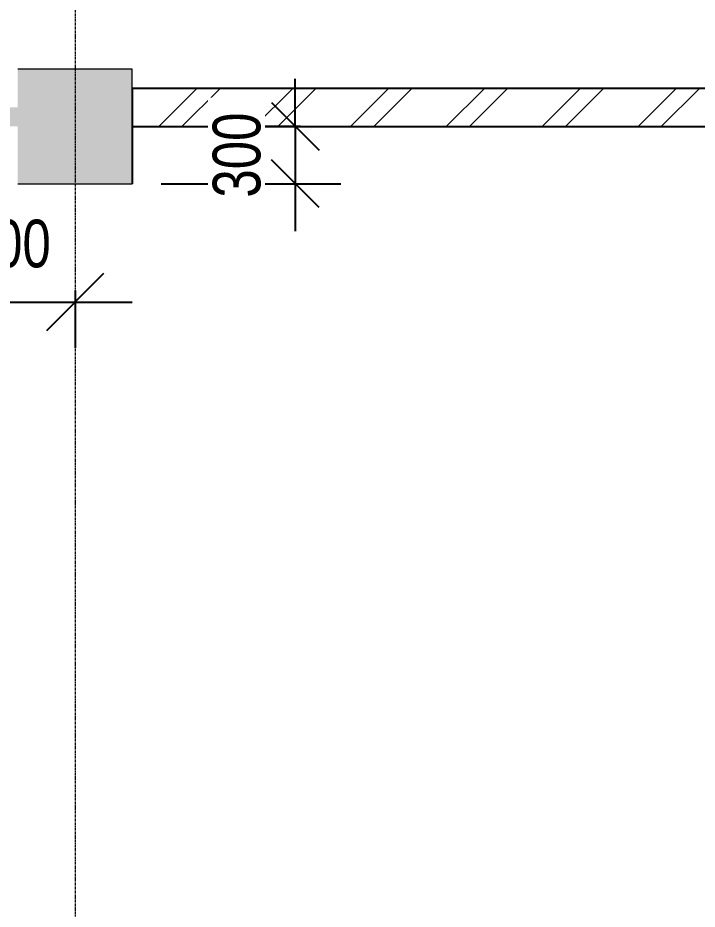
# Model space of a CAD drawing. Header units: millimetres. Extents: x -29259 to 87313, y -139821 to 46728.
# Drawn here: x 3324 to 6888, y -26142 to -21466 of the extents above; entities that cross this region are included whole.
import ezdxf

# ---------------------------------------------------------------- set-up
doc = ezdxf.new("R2010")
doc.units = ezdxf.units.MM
doc.linetypes.add('Grid Line', pattern=[22.225, 12.7, -3.175, 3.175, -3.175])
for name, color, linetype, lineweight in [('A-ANNO-DIMS', 211, 'Continuous', 9), ('A-FLOR', 192, 'Continuous', 9), ('A-WALL', 113, 'Continuous', 18), ('A-WALL-PATT', 111, 'Continuous', 18), ('S-COLS', 52, 'Continuous', 18), ('S-GRID', 8, 'Continuous', 9)]:
    doc.layers.add(name, color=color, linetype=linetype, lineweight=lineweight)
doc.styles.add('Century Gothic_1', font='GOTHIC.TTF', dxfattribs={"width": 0.8, "height": 250})
doc.dimstyles.new('Diagonal_-_2_5mm_Century_Gothic', dxfattribs={"dimscale": 304.8, "dimtxt": 261.042067, "dimasz": 0.984252, "dimexe": 0.787402, "dimexo": 0.492126, "dimgap": 0.574147, "dimtad": 1, "dimdec": 0, "dimzin": 0, "dimdsep": 46, "dimtxsty": 'Century Gothic_1', "dimblk1": 'OBLIQUE', "dimblk2": 'OBLIQUE', "dimsah": 1, "dimcen": 0.09, "dimdle": 0.787402, "dimazin": 0, "dimtfac": 1, "dimtdec": 4, "dimtix": 1, "dimtmove": 0, "dimatfit": 3, "dimfxl": 1, "dimtvp": 1, "dimtfill": 1, "dimtolj": 1, "dimtzin": 0, "dimarcsym": 2})
doc.dimstyles.new('Diagonal_-_2_5mm_Century_Gothic__T', dxfattribs={"dimscale": 304.8, "dimtxt": 261.042067, "dimasz": 0.82021, "dimexe": 0.787402, "dimexo": 0.492126, "dimgap": 0.574147, "dimtad": 1, "dimdec": 0, "dimzin": 0, "dimdsep": 46, "dimtxsty": 'Century Gothic_1', "dimblk1": 'OBLIQUE', "dimblk2": 'OBLIQUE', "dimsah": 1, "dimcen": 0.09, "dimdle": 0.787402, "dimazin": 0, "dimtfac": 1, "dimtdec": 4, "dimtix": 1, "dimtmove": 0, "dimatfit": 3, "dimfxl": 1, "dimtvp": 1, "dimtfill": 1, "dimtolj": 1, "dimtzin": 0, "dimarcsym": 2})

# ---------------------------------------------------------------- blocks, each defined once
blk = doc.blocks.new('Roaster Building_ST_RVT2022_detached_rvt-1-SECOND FLOOR PLAN')
at = {"layer": 'S-COLS', "lineweight": 5}
blk.add_hatch(color=8, dxfattribs=at).paths.add_polyline_path([(6029.5, 16699.9), (6300, 16699.9), (6300, 17299.9), (5700, 17299.9), (5700, 16699.9)])
at = {"layer": 'S-COLS', "color": 250, "lineweight": 9}
for p, q in [((6300, 17299.9), (5700, 17299.9)), ((6300, 16699.9), (6300, 17299.9)), ((5700, 16699.9), (6300, 16699.9))]:
    blk.add_line(p, q, dxfattribs=at)
blk = doc.blocks.new('Roaster Building_ST_RVT2022 _SST__rvt-1-SECOND FLOOR PLAN')
at = {"layer": 'A-FLOR', "lineweight": 5}
h = blk.add_hatch(color=10, dxfattribs=at)
h.paths.add_polyline_path([(6300, 0), (6301.5, 0), (6301.5, 400), (6300, 398.9), (6300, 32.9)])
h.paths.add_polyline_path([(5800, 400), (5801.5, 400), (5801.5, 4700), (5800, 4700), (5800, 519.6)])
h.paths.add_polyline_path([(11869.6, 4425), (11869.6, 4426), (11869.6, 4425)])
h.paths.add_polyline_path([(6300, 4700), (6301.5, 4700), (6301.5, 5300), (6300, 5299.3), (6300, 4700.1)])
h.paths.add_polyline_path([(14300, 5300), (14300, 5300), (14100, 5300)])
h.paths.add_polyline_path([(5801.5, 5300), (5801.5, 10699.9), (5800, 10699.9), (5800, 5300)])
h.paths.add_polyline_path([(14275, 6700), (14300, 6700), (14300, 6750), (14275, 6750)])
h.paths.add_polyline_path([(14300, 5550), (14300, 6655), (14275, 6655), (14275, 6700), (14225.2, 6700), (14225.2, 6684.2), (14174.2, 6684.2), (14174.2, 6700), (14125, 6700), (14125, 6750), (14100, 6750), (14100, 5550), (14125, 5550), (14125, 5600), (14174.2, 5600), (14174.2, 5615.9), (14225.2, 5615.9), (14225.2, 5600), (14275, 5600), (14275, 5550)])
h.paths.add_polyline_path([(14275, 6030), (14275, 6050), (14230, 6050), (14230, 6030), (14224, 6030), (14224, 6270), (14230, 6270), (14230, 6250), (14275, 6250), (14275, 6270), (14281, 6270), (14281, 6030)])
h.paths.add_polyline_path([(10812.3, 7162.1), (10812.4, 7162.5), (10812.3, 7164.9)])
h.paths.add_polyline_path([(7970.9, 9064), (7976.5, 9066), (7952.9, 9064)])
h.paths.add_polyline_path([(7917.1, 9064), (7888.2, 9065.9), (7899.1, 9064)])
h.paths.add_polyline_path([(7846.1, 9073.3), (7814, 9081.6), (7829.4, 9076.2), (7841.7, 9074.1)])
h.paths.add_polyline_path([(8023.9, 9073.3), (8043.1, 9076.9), (8058.6, 9082.6), (8035.5, 9076.4)])
h.paths.add_polyline_path([(8092.3, 9094.8), (8109.1, 9100.9), (8124.8, 9110), (8105.4, 9100.9)])
h.paths.add_polyline_path([(8155.8, 9127.9), (8171.3, 9136.8), (8185.3, 9148.5), (8168.5, 9136.8)])
h.paths.add_polyline_path([(8212.7, 9171.4), (8226.3, 9182.9), (8238.1, 9196.9), (8224.1, 9182.9)])
h.paths.add_polyline_path([(12702.6, 9223.2), (12704.1, 9223.2), (12704.1, 10663.9), (12702.6, 10662.9), (12702.6, 9279.3)])
h.paths.add_polyline_path([(8261.1, 9224.2), (8272.5, 9237.8), (8281.7, 9253.7), (8270.6, 9237.8)])
h.paths.add_polyline_path([(8299.7, 9284.6), (8308.5, 9299.9), (8314.8, 9317.1), (8306.8, 9299.9)])
h.paths.add_polyline_path([(8327.2, 9351.1), (8334.2, 9372.5), (8333.3, 9373.8), (8331.7, 9367.7)])
h.paths.add_polyline_path([(8342.8, 9421.2), (8345.9, 9439), (8345.9, 9456.8), (8343.8, 9432.3)])
h.paths.add_polyline_path([(8345.9, 9493), (8345.5, 9513.6), (8343.3, 9522.6), (8344.8, 9506)])
h.paths.add_polyline_path([(8336.5, 9564.2), (8332.6, 9582.1), (8333.3, 9576)])
h.paths.add_polyline_path([(8314.8, 9632.7), (8307.5, 9649.4), (8308.5, 9646.2)])
h.paths.add_polyline_path([(8285.6, 9690.6), (8283.9, 9693.5), (8276.5, 9703.6)])
h.paths.add_polyline_path([(7938.1, 9947.1), (8009.9, 9953.4), (8079.3, 9972), (8119.1, 9990.6), (8138.9, 10001.6), (8074.9, 9971.9), (8002.9, 9953.3), (7935, 9947.4), (7935.1, 9947.3)])
h.paths.add_polyline_path([(8142.7, 10003.7), (8155, 10011), (8153.1, 10011), (8144.3, 10004.8)])
h.paths.add_polyline_path([(8200.4, 10044.2), (8203.4, 10047), (8200.7, 10044.4)])
h.paths.add_polyline_path([(8258.9, 10106.1), (8276.5, 10128.5), (8285.6, 10144.2), (8259.2, 10106.4)])
h.paths.add_polyline_path([(8296.8, 10163.4), (8308.5, 10184.9), (8314.8, 10202.1), (8297.4, 10164.7)])
h.paths.add_polyline_path([(8327.2, 10236.1), (8333.3, 10252.7), (8333.3, 10258.8), (8331.7, 10252.6)])
h.paths.add_polyline_path([(8342.8, 10306.2), (8345.9, 10326.1), (8345.9, 10341.8), (8344.3, 10323.7)])
h.paths.add_polyline_path([(8345.9, 10378), (8345.6, 10397.9), (8342.8, 10413.3), (8345.6, 10381.7)])
h.paths.add_polyline_path([(8336.5, 10449.2), (8331.9, 10471), (8329.1, 10476.6), (8333.3, 10461)])
h.paths.add_polyline_path([(8314.8, 10517.7), (8305.6, 10540), (8303, 10543.1), (8308.5, 10531.2)])
h.paths.add_polyline_path([(8281.7, 10581.1), (8272.5, 10597), (8268.2, 10600.5), (8272.5, 10594.3)])
h.paths.add_polyline_path([(8238.1, 10637.9), (8226.3, 10651.9), (8220.8, 10655.3), (8226.3, 10649.7)])
h.paths.add_polyline_path([(8185.3, 10686.3), (8170.7, 10698.4), (8164.8, 10700.6), (8171.3, 10696.1)])
h.paths.add_polyline_path([(6300, 10699.9), (6301.5, 10699.9), (6301.5, 11299.9), (6300, 11299.9), (6300, 10700.1)])
h.paths.add_polyline_path([(8124.8, 10724.8), (8103.1, 10736), (8102, 10735.4), (8109.1, 10732.1)])
h.paths.add_polyline_path([(8056.9, 10752.7), (8034.2, 10759.2), (8043.1, 10756.4)])
h.paths.add_polyline_path([(300, 10799.9), (301.5, 10799.9), (301.5, 16099.9), (300, 16099.9), (300, 11225.9)])
h.paths.add_polyline_path([(13900, 12180), (13901.5, 12180), (13901.5, 13399.9), (13900, 13399.9), (13900, 12186.6)])
h.paths.add_polyline_path([(13900, 13764.9), (13901.5, 13764.9), (13901.5, 15799.9), (13900, 15799.9), (13900, 13783.3)])
h.paths.add_polyline_path([(13599.7, 16400), (13601.2, 16400.5), (13601.2, 16800), (13599.7, 16799.9), (13599.7, 16400)])
h.paths.add_polyline_path([(6301.5, 16699.9), (6301.5, 16999.9), (6300, 16999.9), (6300, 16699.9)])
h.paths.add_polyline_path([(5300, 16999.9), (5700, 16999.9), (5700, 17099.9), (600, 17099.9), (600, 16999.9), (5100, 16999.9)])
blk = doc.blocks.new('_Oblique')
at = {"color": 0, "linetype": 'ByBlock', "lineweight": -2}
blk.add_line((-0.5, -0.5), (0.5, 0.5), dxfattribs=at)
blk = doc.blocks.new('*D414')
at = {"layer": 'A-ANNO-DIMS', "color": 0, "lineweight": -2, "transparency": 16777216}
for p, q in [((4779.2, -22036), (4779.2, -21786)), ((4806, -22036), (4539.2, -22036)), ((4779.2, -22036), (4779.2, -22336)), ((4075.3, -22336), (5019.2, -22336)), ((4779.2, -22336), (4779.2, -22586))]:
    blk.add_line(p, q, dxfattribs=at)
at = {"layer": 'Defpoints', "color": 0, "transparency": 16777216}
for p in [(4956, -22036), (3925.3, -22336), (4779.2, -22336)]:
    blk.add_point(p, dxfattribs=at)
at = {"layer": 'A-ANNO-DIMS', "color": 0, "lineweight": -2, "transparency": 16777216, "xscale": 250, "yscale": 250, "zscale": 250}
for p, rotation in [((4779.2, -22036), 270), ((4779.2, -22336), 90)]:
    blk.add_blockref('_Oblique', p, dxfattribs=dict(at, rotation=rotation))
at = {"layer": 'A-ANNO-DIMS', "color": 0, "transparency": 16777216, "insert": (4473, -22186), "char_height": 250, "width": 551.918, "attachment_point": 5, "rotation": 90, "style": 'Century Gothic_1', "bg_fill": 3, "box_fill_scale": 1.1, "bg_fill_color": 256, "bg_fill_true_color": 13158600, "bg_fill_transparency": 0}
blk.add_mtext('\\A1;300', dxfattribs=at)
blk = doc.blocks.new('*D452')
at = {"layer": 'A-ANNO-DIMS', "color": 0, "lineweight": -2, "transparency": 16777216}
for p, q in [((2923.8, -22086), (2923.8, -23197.9)), ((3623.8, -22895.8), (3623.8, -23197.9)), ((2923.8, -22957.9), (2623.8, -22957.9)), ((2923.8, -22957.9), (3623.8, -22957.9)), ((3623.8, -22957.9), (3923.8, -22957.9))]:
    blk.add_line(p, q, dxfattribs=at)
at = {"layer": 'Defpoints', "color": 0, "transparency": 16777216}
for p in [(2923.8, -21936), (3623.8, -22745.8), (3623.8, -22957.9)]:
    blk.add_point(p, dxfattribs=at)
at = {"layer": 'A-ANNO-DIMS', "color": 0, "lineweight": -2, "transparency": 16777216, "xscale": 299.9999999999999, "yscale": 299.9999999999999, "zscale": 299.9999999999999}
blk.add_blockref('_Oblique', (2923.8, -22957.9), dxfattribs=at)
at = {"layer": 'A-ANNO-DIMS', "color": 0, "lineweight": -2, "transparency": 16777216, "xscale": 299.9999999999999, "yscale": 299.9999999999999, "zscale": 299.9999999999999, "rotation": 180}
blk.add_blockref('_Oblique', (3623.8, -22957.9), dxfattribs=at)
at = {"layer": 'A-ANNO-DIMS', "color": 0, "transparency": 16777216, "insert": (3273.8, -22651.7), "char_height": 250, "width": 551.918, "attachment_point": 5, "style": 'Century Gothic_1', "bg_fill": 3, "box_fill_scale": 1.1, "bg_fill_color": 256, "bg_fill_true_color": 13158600, "bg_fill_transparency": 0}
blk.add_mtext('\\A1;700', dxfattribs=at)

msp = doc.modelspace()

# ---------------------------------------------------------------- hatches: boundary and pattern name
at = {"layer": 'A-WALL-PATT', "lineweight": 9}
h = msp.add_hatch(dxfattribs=at)
h.set_pattern_fill('FP_1', color=256, style=0, pattern_type=2)
h.set_pattern_definition([(45, (-2376.15, -39035.9), (-251.447, 251.447), []), (45, (-2376.15, -38654.9), (-251.447, 251.447), [])])
h.paths.add_polyline_path([(6875, -22036), (11323.8, -22036), (11323.8, -21836), (3923.8, -21836), (3923.8, -22036)])

# ---------------------------------------------------------------- linework, layer by layer
at = {"layer": 'A-FLOR'}
for p, q in [((3925.3, -22036), (3925.3, -22336)), ((3925.3, -22336), (3923.8, -22336))]:
    msp.add_line(p, q, dxfattribs=at)
at = {"layer": 'A-WALL', "lineweight": 25}
for p, q in [((11323.8, -21836), (3923.8, -21836)), ((3923.8, -21836), (3923.8, -22036)), ((3923.8, -22036), (11323.8, -22036))]:
    msp.add_line(p, q, dxfattribs=at)
at = {"layer": 'S-GRID', "linetype": 'Grid Line'}
msp.add_line((3623.8, -15579), (3623.8, -43930.8), dxfattribs=at)

# ---------------------------------------------------------------- block references
at = {"lineweight": 5}
for name in ['Roaster Building_ST_RVT2022_detached_rvt-1-SECOND FLOOR PLAN', 'Roaster Building_ST_RVT2022 _SST__rvt-1-SECOND FLOOR PLAN']:
    msp.add_blockref(name, (-2376.2, -39035.9), dxfattribs=at)

# ---------------------------------------------------------------- next in the draw order: dimensions: what is measured, and where the dimension line sits
at = {"layer": 'A-ANNO-DIMS'}
dim = msp.add_linear_dim(base=(4779.2, -22336), p1=(4956, -22036), p2=(3925.3, -22336), angle=90, dimstyle='Diagonal_-_2_5mm_Century_Gothic__T', override={"dimpost": '<>', "dimfxl": 1073.447867}, dxfattribs=at)
dim.commit()
dim.dimension.update_dxf_attribs({"geometry": '*D414', "text_midpoint": (4473, -22186)})

# ---------------------------------------------------------------- next in the draw order: dimensions: what is measured, and where the dimension line sits
dim = msp.add_linear_dim(base=(3623.8, -22957.9), p1=(2923.8, -21936), p2=(3623.8, -22745.8), dimstyle='Diagonal_-_2_5mm_Century_Gothic', override={"dimpost": '<>', "dimfxl": 1070.419026}, dxfattribs=at)
dim.commit()
dim.dimension.update_dxf_attribs({"geometry": '*D452', "text_midpoint": (3273.8, -22651.7)})

doc.saveas('drawing.dxf')
